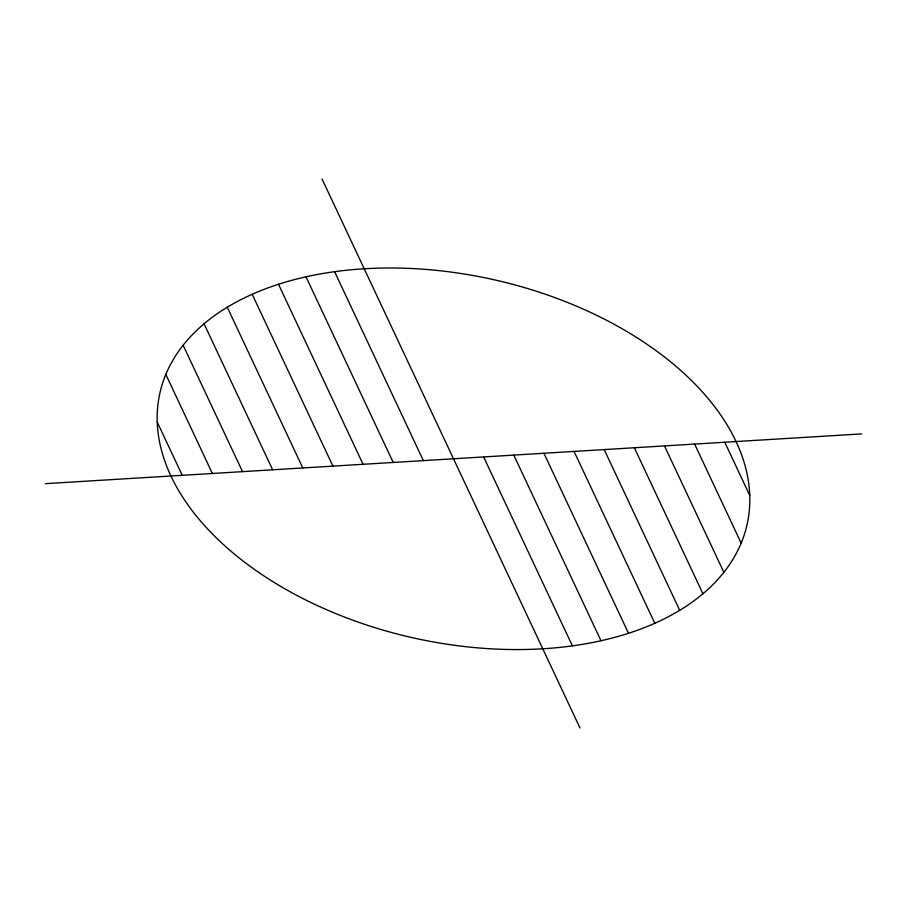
<?xml version="1.0" encoding="UTF-8"?>
<svg xmlns="http://www.w3.org/2000/svg" width="907" height="907" viewBox="0 0 907 907"><rect width="100%" height="100%" fill="white"/><g stroke="black" fill="none" stroke-linecap="round" stroke-linejoin="round"><path stroke-width="1.36" d="M45.35 483.658L861.65 433.897M724.761 442.242L749.76 495.449M694.626 444.079L741.166 543.146M664.48 445.915L723.865 572.317M634.344 447.752L702.936 593.756M604.198 449.589L679.717 610.332M574.063 451.425L654.797 623.279M543.917 453.262L628.506 633.29M513.781 455.099L601.001 640.739M483.635 456.935L572.408 645.875M322.064 179.042L579.97 727.958M334.592 271.681L423.354 460.62M305.999 276.816L393.219 462.457M278.494 284.265L363.072 464.293M252.191 294.276L332.937 466.13M227.272 307.235L302.802 467.967M204.064 323.799L272.656 469.803M183.123 345.238L242.52 471.64M165.834 374.41L212.374 473.477M157.24 422.106L182.239 475.313M258.688 572.385A300.863 183.565 12.6 0 0 744.284 534.722A300.863 183.565 12.6 0 0 357.528 269.232A300.863 183.565 12.6 0 0 258.688 572.385"/></g></svg>
